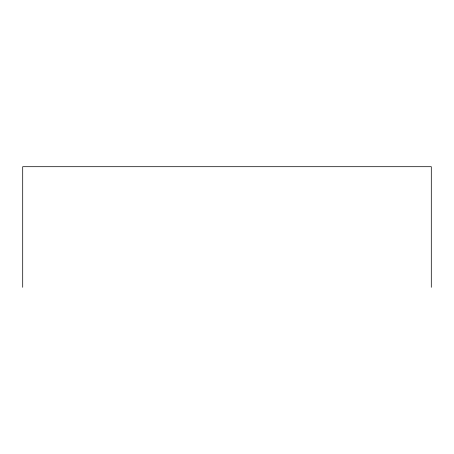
<?xml version="1.0" encoding="UTF-8"?>
<svg xmlns="http://www.w3.org/2000/svg" width="454" height="454" viewBox="0 0 454 454"><rect width="100%" height="100%" fill="white"/><g stroke="black" fill="none" stroke-linecap="round" stroke-linejoin="round"><path stroke-width="0.68" d="M431.3 287.303L431.3 166.697L22.7 166.697L22.7 287.303"/></g></svg>
